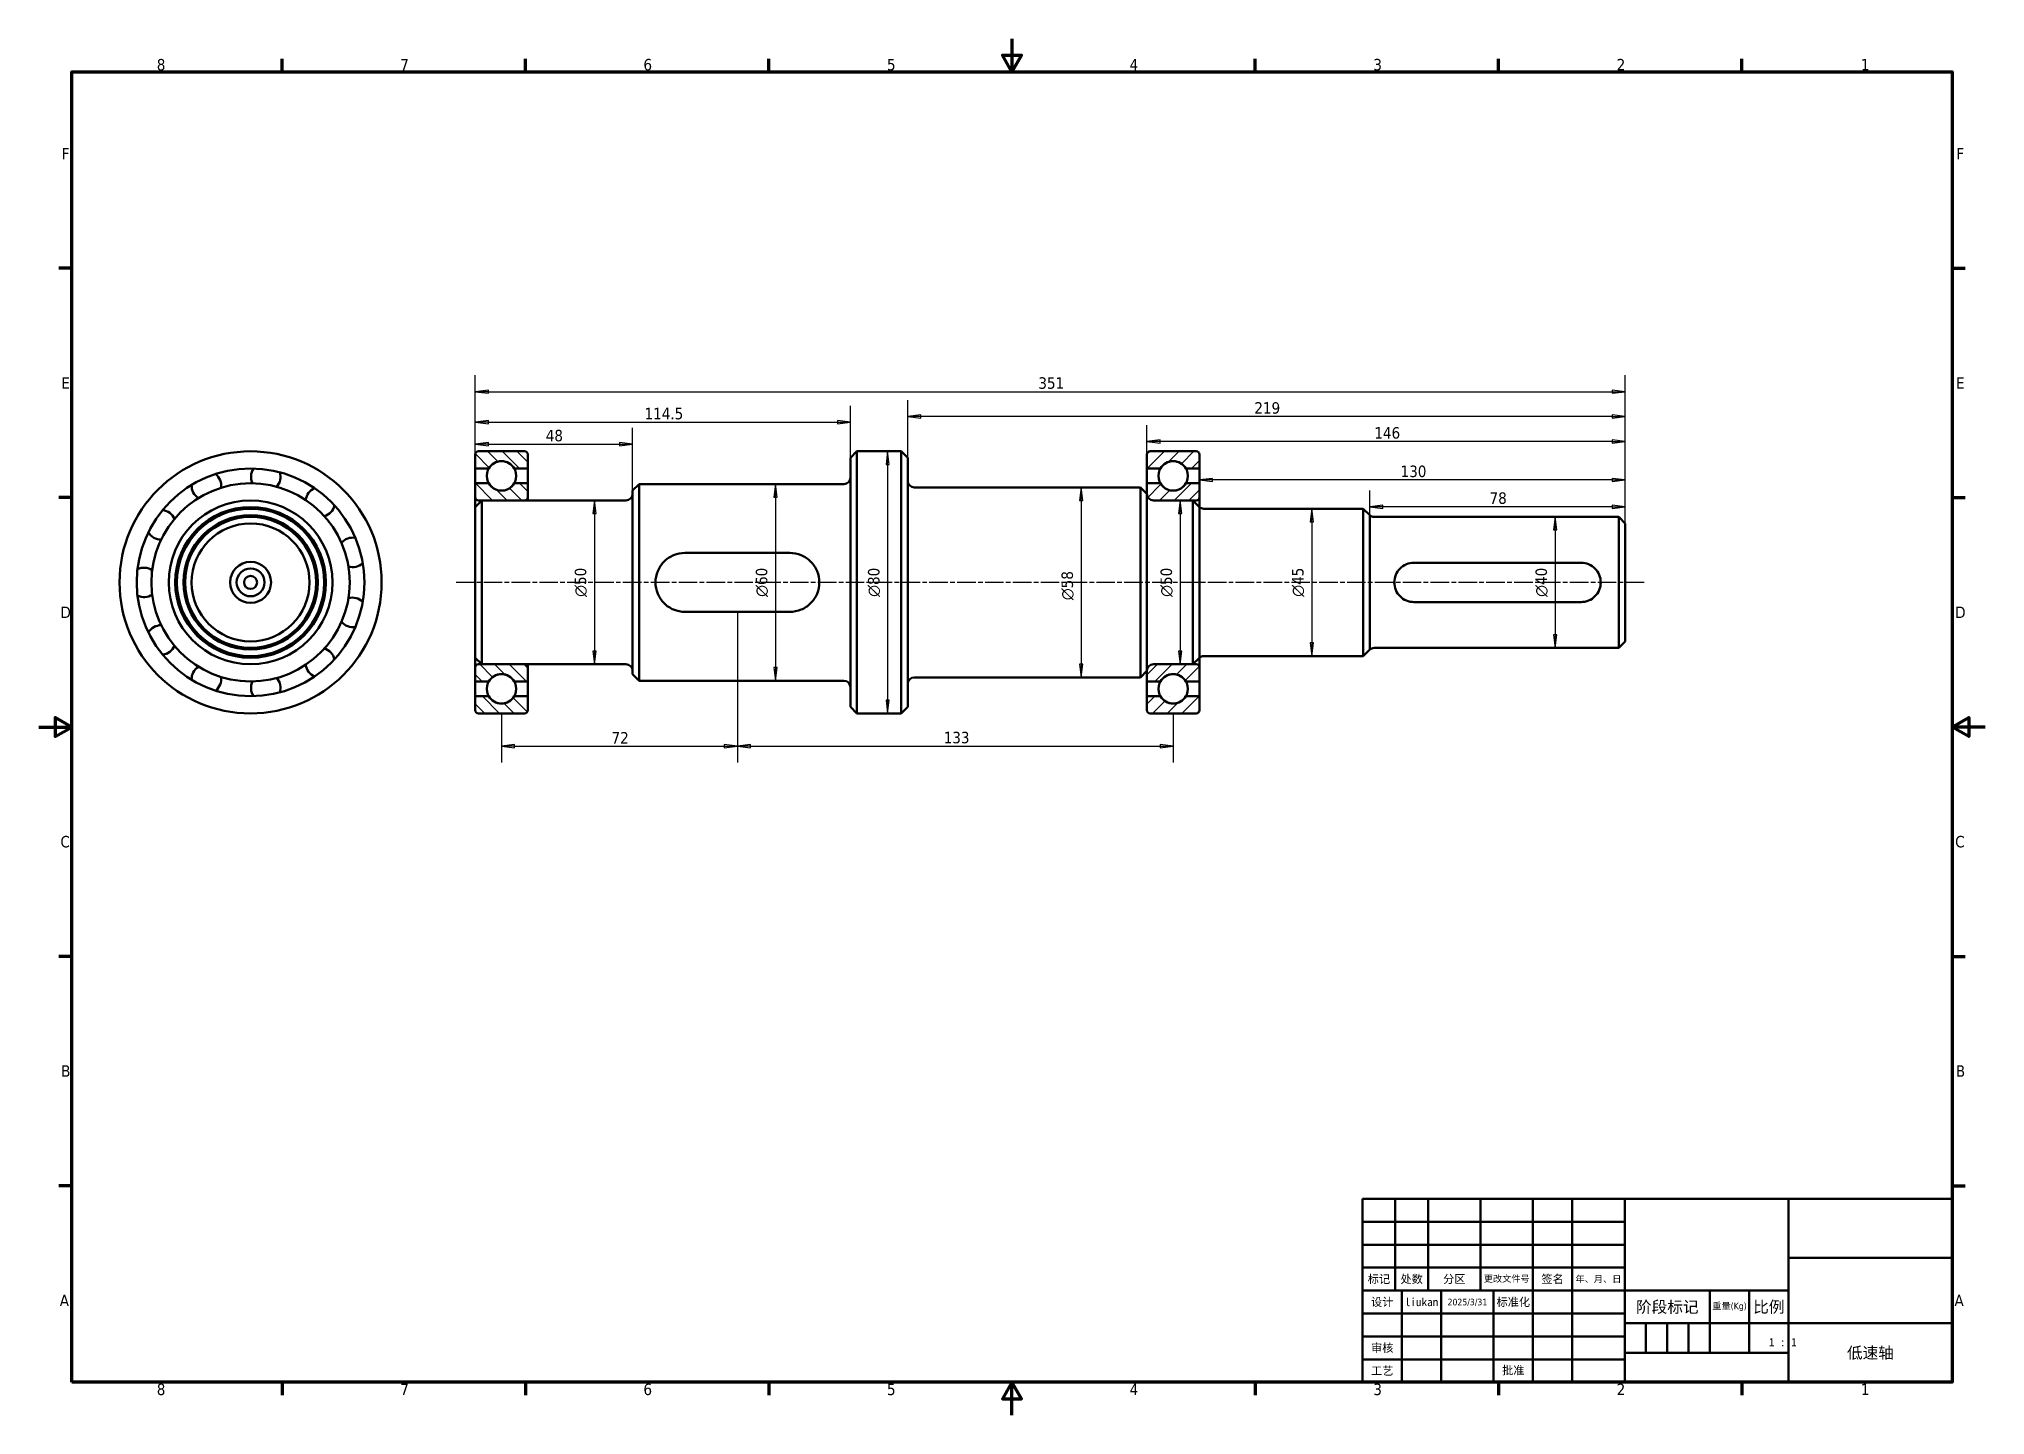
# Model space of a CAD drawing. Header units: millimetres. Extents: x 0 to 594, y 0 to 420.
import ezdxf
from ezdxf.enums import TextEntityAlignment as Align

# ---------------------------------------------------------------- set-up
doc = ezdxf.new("R2018")
doc.units = ezdxf.units.MM
doc.linetypes.add('CHAIN', pattern=[0.3543, 0.2362, -0.0295, 0.0591, -0.0295])
for name, color, linetype, lineweight in [('中心线 (ISO)', 7, 'Continuous', 25), ('剖面线 (ISO)', 7, 'Continuous', 18), ('可见 (ISO)', 7, 'Continuous', 50), ('图框 (ISO)', 7, 'Continuous', 70), ('尺寸 (ISO)', 7, 'Continuous', 25), ('标题 (ISO)', 7, 'Continuous', 50)]:
    doc.layers.add(name, color=color, linetype=linetype, lineweight=lineweight)
doc.styles.add('文本样式36', font='tahoma.ttf')
doc.styles.add('文本样式38', font='tahoma.ttf')
doc.styles.add('文本样式46', font='tahoma.ttf')
doc.styles.add('文本样式53', font='SimSun.ttf')
doc.styles.add('文本样式54', font='SimSun.ttf')
doc.styles.add('注释文本 (ISO)', font='tahoma.ttf')
doc.dimstyles.new('默认 (GB)', dxfattribs={"dimtxt": 3.5, "dimasz": 4, "dimexe": 5, "dimexo": 0, "dimgap": 0.75, "dimtad": 1, "dimrnd": 1e-08, "dimdsep": 46, "dimtxsty": '注释文本 (ISO)', "dimblk": 'Filled-1', "dimcen": 0.09, "dimdle": 10, "dimclrd": 256, "dimclre": 256, "dimclrt": 256, "dimaunit": 1, "dimadec": 3, "dimazin": 2, "dimtfac": 1, "dimtmove": 0, "dimatfit": 3, "dimldrblk": 'Filled-1', "dimfxl": 1, "dimtolj": 1, "dimtzin": 0, "dimlwd": -1, "dimlwe": -1, "dimarcsym": 0})
pattern_1 = [(135, (0, 0), (-2.245064, -2.245064), [])]
pattern_2 = [(45, (0, 0), (-2.245064, 2.245064), [])]

# ---------------------------------------------------------------- blocks, each defined once
blk = doc.blocks.new('图框 默认图框')
at = {"layer": '图框 (ISO)'}
for p, q in [((74.25, 410), (74.25, 413.9)), ((148.5, 410), (148.5, 413.9)), ((222.75, 410), (222.75, 413.9)), ((371.25, 410), (371.25, 413.9)), ((445.5, 410), (445.5, 413.9)), ((519.75, 410), (519.75, 413.9)), ((10, 350), (6.1, 350)), ((584, 350), (587.9, 350)), ((10, 280), (6.1, 280)), ((584, 280), (587.9, 280)), ((10, 140), (6.1, 140)), ((584, 140), (587.9, 140)), ((10, 70), (6.1, 70)), ((584, 70), (587.9, 70)), ((74.25, 10), (74.25, 6.1)), ((148.5, 10), (148.5, 6.1)), ((222.75, 10), (222.75, 6.1)), ((371.25, 10), (371.25, 6.1)), ((445.5, 10), (445.5, 6.1)), ((519.75, 10), (519.75, 6.1))]:
    blk.add_line(p, q, dxfattribs=at)
at = {"layer": '图框 (ISO)', "flags": 128}
for points in [[(297, 420), (297, 410), (294.11, 415), (299.89, 415), (297, 410)], [(10, 10), (10, 410), (584, 410), (584, 10), (10, 10)], [(0, 210), (10, 210), (5, 212.89), (5, 207.11), (10, 210)], [(594, 210), (584, 210), (589, 212.89), (589, 207.11), (584, 210)], [(297, 0), (297, 10), (294.11, 5), (299.89, 5), (297, 10)]]:
    blk.add_lwpolyline(points, dxfattribs=at)
at = {"layer": '图框 (ISO)', "char_height": 3.5, "attachment_point": 7, "style": '注释文本 (ISO)'}
for s, insert in [('8', (35.98, 410.32)), ('7', (110.29, 410.4)), ('6', (184.51, 410.33)), ('5', (258.85, 410.33)), ('4', (332.9, 410.4)), ('3', (407.29, 410.33)), ('2', (481.56, 410.4)), ('1', (556.09, 410.4)), ('F', (6.94, 383.25)), ('F', (585.24, 383.25)), ('E', (6.85, 313.25)), ('E', (585.15, 313.25)), ('D', (6.57, 243.25)), ('D', (584.87, 243.25)), ('C', (6.56, 173.19)), ('C', (584.86, 173.19)), ('B', (6.78, 103.25)), ('B', (585.08, 103.25)), ('A', (6.36, 33.25)), ('A', (584.66, 33.25)), ('8', (35.98, 6.02)), ('7', (110.29, 6.1)), ('6', (184.51, 6.03)), ('5', (258.85, 6.03)), ('4', (332.9, 6.1)), ('3', (407.29, 6.03)), ('2', (481.56, 6.1)), ('1', (556.09, 6.1))]:
    blk.add_mtext(s, dxfattribs=dict(at, insert=insert))
blk = doc.blocks.new('标题栏 GB1')
at = {"layer": '标题 (ISO)'}
for p, q in [((198.81, 93.23), (378.81, 93.23)), ((198.81, 37.23), (198.81, 93.23)), ((208.81, 65.23), (208.81, 93.23)), ((218.81, 65.23), (218.81, 93.23)), ((234.81, 65.23), (234.81, 93.23)), ((250.81, 65.23), (250.81, 93.23)), ((262.81, 65.23), (262.81, 93.23)), ((278.81, 93.23), (278.81, 37.23)), ((328.81, 93.23), (328.81, 37.23)), ((378.81, 93.23), (378.81, 37.23)), ((198.81, 86.23), (278.81, 86.23)), ((198.81, 79.23), (278.81, 79.23)), ((198.81, 72.23), (278.81, 72.23)), ((328.81, 75.23), (378.81, 75.23)), ((198.81, 65.23), (278.81, 65.23)), ((210.81, 37.23), (210.81, 65.23)), ((222.81, 37.23), (222.81, 65.23)), ((238.81, 37.23), (238.81, 65.23)), ((250.81, 37.23), (250.81, 65.23)), ((262.81, 37.23), (262.81, 65.23)), ((278.81, 65.23), (328.81, 65.23)), ((304.81, 65.23), (304.81, 46.23)), ((316.81, 65.23), (316.81, 46.23)), ((198.81, 58.23), (278.81, 58.23)), ((328.81, 55.23), (278.81, 55.23)), ((285.31, 55.23), (285.31, 46.23)), ((291.81, 55.23), (291.81, 46.23)), ((298.31, 55.23), (298.31, 46.23)), ((328.81, 55.23), (378.81, 55.23)), ((198.81, 51.23), (278.81, 51.23)), ((198.81, 44.23), (278.81, 44.23)), ((278.81, 46.23), (328.81, 46.23)), ((378.81, 37.23), (198.81, 37.23))]:
    blk.add_line(p, q, dxfattribs=at)
for s, height, style, p in [('标记', 2.5, '文本样式54', (203.81, 68.73)), ('处数', 2.5, '文本样式54', (213.81, 68.73)), ('分区', 2.5, '文本样式54', (226.81, 68.73)), ('签名', 2.5, '文本样式54', (256.81, 68.72)), ('年、月、日', 2, '文本样式53', (270.81, 68.73)), ('设计', 2.5, '文本样式54', (204.81, 61.73)), ('标准化', 2.5, '文本样式46', (244.81, 61.72)), ('阶段标记', 3.5, '注释文本 (ISO)', (291.81, 60.23)), ('比例', 3.5, '注释文本 (ISO)', (322.81, 60.23)), ('审核', 2.5, '文本样式46', (204.81, 47.73)), ('工艺', 2.5, '文本样式46', (204.81, 40.73))]:
    blk.add_text(s, height=height, dxfattribs=dict(at, style=style)).set_placement(p, align=Align.MIDDLE_CENTER)
at = {"layer": '标题 (ISO)', "attachment_point": 5, "style": '注释文本 (ISO)'}
for s, insert, char_height in [('\\fSimSun|b0|i0;{\\H2.0000;更改文件号}', (242.81, 68.73), 2), ('\\fTahoma|b0|i0;{\\H2.0000;重量(Kg)}', (310.81, 60.23), 2), ('\\fTahoma|b0|i0;{\\H2.5000;批准}', (244.81, 40.73), 2.5)]:
    blk.add_mtext(s, dxfattribs=dict(at, insert=insert, char_height=char_height))
at = {"layer": '标题 (ISO)'}
for tag, height, style, p in [('单位', 3.5, '注释文本 (ISO)', (353.81, 84.23)), ('名称', 3.5, '注释文本 (ISO)', (353.81, 65.23)), ('作者', 2.5, '文本样式54', (216.81, 61.73)), ('创建日期', 2, '文本样式38', (230.81, 61.73)), ('检测人', 2, '文本样式38', (216.81, 47.73)), ('检测日期', 2, '文本样式38', (230.81, 47.73)), ('零件代号', 3.5, '注释文本 (ISO)', (353.81, 46.23)), ('工程核准人', 2.5, '文本样式46', (256.81, 40.73)), ('工程批准日期', 1.5, '文本样式36', (270.81, 40.73))]:
    blk.add_attdef(tag, text='', height=height, dxfattribs=dict(at, style=style)).set_placement(p, align=Align.MIDDLE_CENTER)
at = {"layer": '标题 (ISO)', "lineweight": 30, "flags": 104}
blk.add_attdef('初始视图比例', text='', height=1, dxfattribs=at).set_placement((322.81, 50.73), align=Align.MIDDLE_CENTER)
blk = doc.blocks.new('Filled-1')
at = {"color": 0}
for p, q in [((0, 0), (-1, 0.125)), ((-1, 0.125), (-1, -0.125)), ((-1, 0), (0, 0)), ((-1, -0.125), (0, 0))]:
    blk.add_line(p, q, dxfattribs=at)
at = {"color": 0, "flags": 128}
blk.add_lwpolyline([(-1, -0.125), (0, 0), (-1, 0.125), (-1, -0.125)], dxfattribs=at)
at = {"color": 0}
blk.add_solid([(-1, -0.125), (0, 0), (-1, 0.125), (-1, -0.125)], dxfattribs=at)
blk = doc.blocks.new('*D7')
at = {"layer": 'Defpoints', "color": 0, "transparency": 16777216}
for p in [(169.55, 279.14), (169.55, 229.14), (169.55, 229.14)]:
    blk.add_point(p, dxfattribs=at)
at = {"layer": '尺寸 (ISO)', "transparency": 16777216}
blk.add_line((169.55, 275.14), (169.55, 233.14), dxfattribs=at)
at = {"layer": '尺寸 (ISO)', "transparency": 16777216, "xscale": 4, "yscale": 4, "zscale": 4}
for p, rotation in [((169.55, 279.14), 90), ((169.55, 229.14), 270)]:
    blk.add_blockref('Filled-1', p, dxfattribs=dict(at, rotation=rotation))
at = {"layer": '尺寸 (ISO)', "transparency": 16777216, "insert": (163.53, 249.71), "char_height": 3.5, "attachment_point": 1, "rotation": 90, "style": '注释文本 (ISO)'}
blk.add_mtext('\\A1;{\\fAIGDT|b0|i0;\\ln}\\fTahoma|b0|i0;50', dxfattribs=at)
blk = doc.blocks.new('*D8')
at = {"layer": 'Defpoints', "color": 0, "transparency": 16777216}
for p in [(224.82, 284.14), (224.82, 224.14), (224.82, 224.14)]:
    blk.add_point(p, dxfattribs=at)
at = {"layer": '尺寸 (ISO)', "transparency": 16777216}
blk.add_line((224.82, 280.14), (224.82, 228.14), dxfattribs=at)
at = {"layer": '尺寸 (ISO)', "transparency": 16777216, "xscale": 4, "yscale": 4, "zscale": 4}
for p, rotation in [((224.82, 284.14), 90), ((224.82, 224.14), 270)]:
    blk.add_blockref('Filled-1', p, dxfattribs=dict(at, rotation=rotation))
at = {"layer": '尺寸 (ISO)', "transparency": 16777216, "insert": (218.8, 249.71), "char_height": 3.5, "attachment_point": 1, "rotation": 90, "style": '注释文本 (ISO)'}
blk.add_mtext('\\A1;{\\fAIGDT|b0|i0;\\ln}\\fTahoma|b0|i0;60', dxfattribs=at)
blk = doc.blocks.new('*D9')
at = {"layer": 'Defpoints', "color": 0, "transparency": 16777216}
for p in [(259.05, 294.14), (259.05, 214.14), (259.05, 214.14)]:
    blk.add_point(p, dxfattribs=at)
at = {"layer": '尺寸 (ISO)', "transparency": 16777216}
blk.add_line((259.05, 290.14), (259.05, 218.14), dxfattribs=at)
at = {"layer": '尺寸 (ISO)', "transparency": 16777216, "xscale": 4, "yscale": 4, "zscale": 4}
for p, rotation in [((259.05, 294.14), 90), ((259.05, 214.14), 270)]:
    blk.add_blockref('Filled-1', p, dxfattribs=dict(at, rotation=rotation))
at = {"layer": '尺寸 (ISO)', "transparency": 16777216, "insert": (253.04, 249.71), "char_height": 3.5, "attachment_point": 1, "rotation": 90, "style": '注释文本 (ISO)'}
blk.add_mtext('\\A1;{\\fAIGDT|b0|i0;\\ln}\\fTahoma|b0|i0;80', dxfattribs=at)
blk = doc.blocks.new('*D10')
at = {"layer": 'Defpoints', "color": 0, "transparency": 16777216}
for p in [(318.13, 283.14), (318.13, 225.14), (318.13, 225.14)]:
    blk.add_point(p, dxfattribs=at)
at = {"layer": '尺寸 (ISO)', "transparency": 16777216}
blk.add_line((318.13, 279.14), (318.13, 229.14), dxfattribs=at)
at = {"layer": '尺寸 (ISO)', "transparency": 16777216, "xscale": 4, "yscale": 4, "zscale": 4}
for p, rotation in [((318.13, 283.14), 90), ((318.13, 225.14), 270)]:
    blk.add_blockref('Filled-1', p, dxfattribs=dict(at, rotation=rotation))
at = {"layer": '尺寸 (ISO)', "transparency": 16777216, "insert": (312.11, 248.7), "char_height": 3.5, "attachment_point": 1, "rotation": 90, "style": '注释文本 (ISO)'}
blk.add_mtext('\\A1;{\\fAIGDT|b0|i0;\\ln}\\fTahoma|b0|i0;58', dxfattribs=at)
blk = doc.blocks.new('*D11')
at = {"layer": 'Defpoints', "color": 0, "transparency": 16777216}
for p in [(346.61, 279.14), (346.61, 229.14), (348.34, 229.14)]:
    blk.add_point(p, dxfattribs=at)
at = {"layer": '尺寸 (ISO)', "transparency": 16777216}
blk.add_line((348.34, 275.14), (348.34, 233.14), dxfattribs=at)
at = {"layer": '尺寸 (ISO)', "transparency": 16777216, "xscale": 4, "yscale": 4, "zscale": 4}
for p, rotation in [((348.34, 279.14), 90), ((348.34, 229.14), 270)]:
    blk.add_blockref('Filled-1', p, dxfattribs=dict(at, rotation=rotation))
at = {"layer": '尺寸 (ISO)', "transparency": 16777216, "insert": (342.33, 249.71), "char_height": 3.5, "attachment_point": 1, "rotation": 90, "style": '注释文本 (ISO)'}
blk.add_mtext('\\A1;{\\fAIGDT|b0|i0;\\ln}\\fTahoma|b0|i0;50', dxfattribs=at)
blk = doc.blocks.new('*D12')
at = {"layer": 'Defpoints', "color": 0, "transparency": 16777216}
for p in [(388.5, 276.64), (388.5, 231.64), (388.5, 231.64)]:
    blk.add_point(p, dxfattribs=at)
at = {"layer": '尺寸 (ISO)', "transparency": 16777216}
blk.add_line((388.5, 272.64), (388.5, 235.64), dxfattribs=at)
at = {"layer": '尺寸 (ISO)', "transparency": 16777216, "xscale": 4, "yscale": 4, "zscale": 4}
for p, rotation in [((388.5, 276.64), 90), ((388.5, 231.64), 270)]:
    blk.add_blockref('Filled-1', p, dxfattribs=dict(at, rotation=rotation))
at = {"layer": '尺寸 (ISO)', "transparency": 16777216, "insert": (382.48, 249.74), "char_height": 3.5, "attachment_point": 1, "rotation": 90, "style": '注释文本 (ISO)'}
blk.add_mtext('\\A1;{\\fAIGDT|b0|i0;\\ln}\\fTahoma|b0|i0;45', dxfattribs=at)
blk = doc.blocks.new('*D13')
at = {"layer": 'Defpoints', "color": 0, "transparency": 16777216}
for p in [(462.8, 274.14), (462.8, 234.14), (462.8, 234.14)]:
    blk.add_point(p, dxfattribs=at)
at = {"layer": '尺寸 (ISO)', "transparency": 16777216}
blk.add_line((462.8, 270.14), (462.8, 238.14), dxfattribs=at)
at = {"layer": '尺寸 (ISO)', "transparency": 16777216, "xscale": 4, "yscale": 4, "zscale": 4}
for p, rotation in [((462.8, 274.14), 90), ((462.8, 234.14), 270)]:
    blk.add_blockref('Filled-1', p, dxfattribs=dict(at, rotation=rotation))
at = {"layer": '尺寸 (ISO)', "transparency": 16777216, "insert": (456.78, 249.71), "char_height": 3.5, "attachment_point": 1, "rotation": 90, "style": '注释文本 (ISO)'}
blk.add_mtext('\\A1;{\\fAIGDT|b0|i0;\\ln}\\fTahoma|b0|i0;40', dxfattribs=at)
blk = doc.blocks.new('*D14')
at = {"layer": 'Defpoints', "color": 0, "transparency": 16777216}
for p in [(213.19, 245.14), (141.19, 214.14), (213.19, 204.14)]:
    blk.add_point(p, dxfattribs=at)
at = {"layer": '尺寸 (ISO)', "transparency": 16777216}
for p, q in [((213.19, 245.14), (213.19, 199.14)), ((141.19, 214.14), (141.19, 199.14)), ((145.19, 204.14), (209.19, 204.14))]:
    blk.add_line(p, q, dxfattribs=at)
at = {"layer": '尺寸 (ISO)', "transparency": 16777216, "xscale": 4, "yscale": 4, "zscale": 4, "rotation": 180}
blk.add_blockref('Filled-1', (141.19, 204.14), dxfattribs=at)
at = {"layer": '尺寸 (ISO)', "transparency": 16777216, "xscale": 4, "yscale": 4, "zscale": 4}
blk.add_blockref('Filled-1', (213.19, 204.14), dxfattribs=at)
at = {"layer": '尺寸 (ISO)', "transparency": 16777216, "insert": (174.78, 208.46), "char_height": 3.5, "attachment_point": 1, "style": '注释文本 (ISO)'}
blk.add_mtext('\\A1;72', dxfattribs=at)
blk = doc.blocks.new('*D15')
at = {"layer": 'Defpoints', "color": 0, "transparency": 16777216}
for p in [(213.19, 245.14), (346.19, 214.14), (346.19, 204.14)]:
    blk.add_point(p, dxfattribs=at)
at = {"layer": '尺寸 (ISO)', "transparency": 16777216}
for p, q in [((213.19, 245.14), (213.19, 199.14)), ((346.19, 214.14), (346.19, 199.14)), ((217.19, 204.14), (342.19, 204.14))]:
    blk.add_line(p, q, dxfattribs=at)
at = {"layer": '尺寸 (ISO)', "transparency": 16777216, "xscale": 4, "yscale": 4, "zscale": 4, "rotation": 180}
blk.add_blockref('Filled-1', (213.19, 204.14), dxfattribs=at)
at = {"layer": '尺寸 (ISO)', "transparency": 16777216, "xscale": 4, "yscale": 4, "zscale": 4}
blk.add_blockref('Filled-1', (346.19, 204.14), dxfattribs=at)
at = {"layer": '尺寸 (ISO)', "transparency": 16777216, "insert": (276.15, 208.53), "char_height": 3.5, "attachment_point": 1, "style": '注释文本 (ISO)'}
blk.add_mtext('\\A1;133', dxfattribs=at)
blk = doc.blocks.new('*D16')
at = {"layer": 'Defpoints', "color": 0, "transparency": 16777216}
for p in [(181.19, 296.28), (181.19, 282.14), (133.19, 277.14)]:
    blk.add_point(p, dxfattribs=at)
at = {"layer": '尺寸 (ISO)', "transparency": 16777216}
for p, q in [((133.19, 277.14), (133.19, 301.28)), ((181.19, 282.14), (181.19, 301.28)), ((137.19, 296.28), (177.19, 296.28))]:
    blk.add_line(p, q, dxfattribs=at)
at = {"layer": '尺寸 (ISO)', "transparency": 16777216, "xscale": 4, "yscale": 4, "zscale": 4, "rotation": 180}
blk.add_blockref('Filled-1', (133.19, 296.28), dxfattribs=at)
at = {"layer": '尺寸 (ISO)', "transparency": 16777216, "xscale": 4, "yscale": 4, "zscale": 4}
blk.add_blockref('Filled-1', (181.19, 296.28), dxfattribs=at)
at = {"layer": '尺寸 (ISO)', "transparency": 16777216, "insert": (154.69, 300.69), "char_height": 3.5, "attachment_point": 1, "style": '注释文本 (ISO)'}
blk.add_mtext('\\A1;48', dxfattribs=at)
blk = doc.blocks.new('*D17')
at = {"layer": 'Defpoints', "color": 0, "transparency": 16777216}
for p in [(247.69, 303.07), (247.69, 292.14), (133.19, 277.14)]:
    blk.add_point(p, dxfattribs=at)
at = {"layer": '尺寸 (ISO)', "transparency": 16777216}
for p, q in [((133.19, 277.14), (133.19, 308.07)), ((137.19, 303.07), (243.69, 303.07)), ((247.69, 292.14), (247.69, 308.07))]:
    blk.add_line(p, q, dxfattribs=at)
at = {"layer": '尺寸 (ISO)', "transparency": 16777216, "xscale": 4, "yscale": 4, "zscale": 4, "rotation": 180}
blk.add_blockref('Filled-1', (133.19, 303.07), dxfattribs=at)
at = {"layer": '尺寸 (ISO)', "transparency": 16777216, "xscale": 4, "yscale": 4, "zscale": 4}
blk.add_blockref('Filled-1', (247.69, 303.07), dxfattribs=at)
at = {"layer": '尺寸 (ISO)', "transparency": 16777216, "insert": (184.84, 307.41), "char_height": 3.5, "attachment_point": 1, "style": '注释文本 (ISO)'}
blk.add_mtext('\\A1;114.5', dxfattribs=at)
blk = doc.blocks.new('*D18')
at = {"layer": 'Defpoints', "color": 0, "transparency": 16777216}
for p in [(406.19, 277.2), (406.19, 274.64), (484.19, 272.14)]:
    blk.add_point(p, dxfattribs=at)
at = {"layer": '尺寸 (ISO)', "transparency": 16777216}
for p, q in [((406.19, 274.64), (406.19, 282.2)), ((484.19, 272.14), (484.19, 282.2)), ((480.19, 277.2), (410.19, 277.2))]:
    blk.add_line(p, q, dxfattribs=at)
at = {"layer": '尺寸 (ISO)', "transparency": 16777216, "xscale": 4, "yscale": 4, "zscale": 4, "rotation": 180}
blk.add_blockref('Filled-1', (406.19, 277.2), dxfattribs=at)
at = {"layer": '尺寸 (ISO)', "transparency": 16777216, "xscale": 4, "yscale": 4, "zscale": 4}
blk.add_blockref('Filled-1', (484.19, 277.2), dxfattribs=at)
at = {"layer": '尺寸 (ISO)', "transparency": 16777216, "insert": (442.76, 281.61), "char_height": 3.5, "attachment_point": 1, "style": '注释文本 (ISO)'}
blk.add_mtext('\\A1;78', dxfattribs=at)
blk = doc.blocks.new('*D19')
at = {"layer": 'Defpoints', "color": 0, "transparency": 16777216}
for p in [(354.19, 285.39), (354.19, 277.14), (484.19, 272.14)]:
    blk.add_point(p, dxfattribs=at)
at = {"layer": '尺寸 (ISO)', "transparency": 16777216}
for p, q in [((354.19, 277.14), (354.19, 290.39)), ((480.19, 285.39), (358.19, 285.39)), ((484.19, 272.14), (484.19, 290.39))]:
    blk.add_line(p, q, dxfattribs=at)
at = {"layer": '尺寸 (ISO)', "transparency": 16777216, "xscale": 4, "yscale": 4, "zscale": 4, "rotation": 180}
blk.add_blockref('Filled-1', (354.19, 285.39), dxfattribs=at)
at = {"layer": '尺寸 (ISO)', "transparency": 16777216, "xscale": 4, "yscale": 4, "zscale": 4}
blk.add_blockref('Filled-1', (484.19, 285.39), dxfattribs=at)
at = {"layer": '尺寸 (ISO)', "transparency": 16777216, "insert": (415.61, 289.78), "char_height": 3.5, "attachment_point": 1, "style": '注释文本 (ISO)'}
blk.add_mtext('\\A1;130', dxfattribs=at)
blk = doc.blocks.new('*D20')
at = {"layer": 'Defpoints', "color": 0, "transparency": 16777216}
for p in [(338.19, 297.14), (338.19, 281.14), (484.19, 272.14)]:
    blk.add_point(p, dxfattribs=at)
at = {"layer": '尺寸 (ISO)', "transparency": 16777216}
for p, q in [((338.19, 281.14), (338.19, 302.14)), ((480.19, 297.14), (342.19, 297.14)), ((484.19, 272.14), (484.19, 302.14))]:
    blk.add_line(p, q, dxfattribs=at)
at = {"layer": '尺寸 (ISO)', "transparency": 16777216, "xscale": 4, "yscale": 4, "zscale": 4, "rotation": 180}
blk.add_blockref('Filled-1', (338.19, 297.14), dxfattribs=at)
at = {"layer": '尺寸 (ISO)', "transparency": 16777216, "xscale": 4, "yscale": 4, "zscale": 4}
blk.add_blockref('Filled-1', (484.19, 297.14), dxfattribs=at)
at = {"layer": '尺寸 (ISO)', "transparency": 16777216, "insert": (407.59, 301.52), "char_height": 3.5, "attachment_point": 1, "style": '注释文本 (ISO)'}
blk.add_mtext('\\A1;146', dxfattribs=at)
blk = doc.blocks.new('*D21')
at = {"layer": 'Defpoints', "color": 0, "transparency": 16777216}
for p in [(265.19, 304.75), (265.19, 292.14), (484.19, 272.14)]:
    blk.add_point(p, dxfattribs=at)
at = {"layer": '尺寸 (ISO)', "transparency": 16777216}
for p, q in [((265.19, 292.14), (265.19, 309.75)), ((484.19, 272.14), (484.19, 309.75)), ((480.19, 304.75), (269.19, 304.75))]:
    blk.add_line(p, q, dxfattribs=at)
at = {"layer": '尺寸 (ISO)', "transparency": 16777216, "xscale": 4, "yscale": 4, "zscale": 4, "rotation": 180}
blk.add_blockref('Filled-1', (265.19, 304.75), dxfattribs=at)
at = {"layer": '尺寸 (ISO)', "transparency": 16777216, "xscale": 4, "yscale": 4, "zscale": 4}
blk.add_blockref('Filled-1', (484.19, 304.75), dxfattribs=at)
at = {"layer": '尺寸 (ISO)', "transparency": 16777216, "insert": (370.97, 309.14), "char_height": 3.5, "attachment_point": 1, "style": '注释文本 (ISO)'}
blk.add_mtext('\\A1;219', dxfattribs=at)
blk = doc.blocks.new('*D22')
at = {"layer": 'Defpoints', "color": 0, "transparency": 16777216}
for p in [(484.19, 312.34), (133.19, 277.14), (484.19, 272.14)]:
    blk.add_point(p, dxfattribs=at)
at = {"layer": '尺寸 (ISO)', "transparency": 16777216}
for p, q in [((133.19, 277.14), (133.19, 317.34)), ((484.19, 272.14), (484.19, 317.34)), ((137.19, 312.34), (480.19, 312.34))]:
    blk.add_line(p, q, dxfattribs=at)
at = {"layer": '尺寸 (ISO)', "transparency": 16777216, "xscale": 4, "yscale": 4, "zscale": 4, "rotation": 180}
blk.add_blockref('Filled-1', (133.19, 312.34), dxfattribs=at)
at = {"layer": '尺寸 (ISO)', "transparency": 16777216, "xscale": 4, "yscale": 4, "zscale": 4}
blk.add_blockref('Filled-1', (484.19, 312.34), dxfattribs=at)
at = {"layer": '尺寸 (ISO)', "transparency": 16777216, "insert": (305.05, 316.73), "char_height": 3.5, "attachment_point": 1, "style": '注释文本 (ISO)'}
blk.add_mtext('\\A1;351', dxfattribs=at)

msp = doc.modelspace()

# ---------------------------------------------------------------- hatches: boundary and pattern name
at = {"layer": '剖面线 (ISO)'}
h = msp.add_hatch(dxfattribs=at)
h.set_pattern_fill('ANSI31', color=256, scale=25.4, angle=90, style=0)
h.set_pattern_definition(pattern_1)
edge = h.paths.add_edge_path()
edge.add_ellipse((134.185, 293.135), major_axis=(0, 1), ratio=1, start_angle=0, end_angle=90)
edge.add_line((133.185, 293.135), (133.185, 288.885))
edge.add_line((133.185, 288.885), (137.288, 288.885))
edge.add_ellipse((141.185, 286.635), major_axis=(-2.25, 3.897), ratio=1, start_angle=270, end_angle=390, ccw=False)
edge.add_line((145.082, 288.885), (149.185, 288.885))
edge.add_line((149.185, 288.885), (149.185, 293.135))
edge.add_ellipse((148.185, 293.135), major_axis=(1, 0), ratio=1, start_angle=0, end_angle=90)
edge.add_line((148.185, 294.135), (134.185, 294.135))
h = msp.add_hatch(dxfattribs=at)
h.set_pattern_fill('ANSI31', color=256, scale=25.4, style=0)
h.set_pattern_definition(pattern_2)
edge = h.paths.add_edge_path()
edge.add_ellipse((339.185, 293.135), major_axis=(0, 1), ratio=1, start_angle=0, end_angle=90)
edge.add_line((338.185, 293.135), (338.185, 288.885))
edge.add_line((338.185, 288.885), (342.288, 288.885))
edge.add_ellipse((346.185, 286.635), major_axis=(-2.25, 3.897), ratio=1, start_angle=270, end_angle=390, ccw=False)
edge.add_line((350.082, 288.885), (354.185, 288.885))
edge.add_line((354.185, 288.885), (354.185, 293.135))
edge.add_ellipse((353.185, 293.135), major_axis=(1, 0), ratio=1, start_angle=0, end_angle=90)
edge.add_line((353.185, 294.135), (339.185, 294.135))
h = msp.add_hatch(dxfattribs=at)
h.set_pattern_fill('ANSI31', color=256, scale=25.4, angle=90, style=0)
h.set_pattern_definition(pattern_1)
edge = h.paths.add_edge_path()
edge.add_ellipse((148.185, 280.135), major_axis=(0, -1), ratio=1, start_angle=0, end_angle=90)
edge.add_line((149.185, 280.135), (149.185, 284.385))
edge.add_line((149.185, 284.385), (145.082, 284.385))
edge.add_ellipse((141.185, 286.635), major_axis=(2.25, -3.897), ratio=1, start_angle=270, end_angle=390, ccw=False)
edge.add_line((137.288, 284.385), (133.185, 284.385))
edge.add_line((133.185, 284.385), (133.185, 280.135))
edge.add_ellipse((134.185, 280.135), major_axis=(-1, 0), ratio=1, start_angle=0, end_angle=90)
edge.add_line((134.185, 279.135), (148.185, 279.135))
h = msp.add_hatch(dxfattribs=at)
h.set_pattern_fill('ANSI31', color=256, scale=25.4, style=0)
h.set_pattern_definition(pattern_2)
edge = h.paths.add_edge_path()
edge.add_ellipse((353.185, 280.135), major_axis=(1, 0), ratio=1, start_angle=270, end_angle=360)
edge.add_line((354.185, 280.135), (354.185, 284.385))
edge.add_line((354.185, 284.385), (350.082, 284.385))
edge.add_ellipse((346.185, 286.635), major_axis=(-4.5, 0), ratio=1, start_angle=30, end_angle=150, ccw=False)
edge.add_line((342.288, 284.385), (338.185, 284.385))
edge.add_line((338.185, 284.385), (338.185, 280.135))
edge.add_ellipse((339.185, 280.135), major_axis=(1, 0), ratio=1, start_angle=180, end_angle=270)
edge.add_line((339.185, 279.135), (353.185, 279.135))
h = msp.add_hatch(dxfattribs=at)
h.set_pattern_fill('ANSI31', color=256, scale=25.4, angle=90, style=0)
h.set_pattern_definition(pattern_1)
edge = h.paths.add_edge_path()
edge.add_ellipse((148.185, 228.135), major_axis=(1, 0), ratio=1, start_angle=0, end_angle=90)
edge.add_line((148.185, 229.135), (134.185, 229.135))
edge.add_ellipse((134.185, 228.135), major_axis=(0, 1), ratio=1, start_angle=0, end_angle=90)
edge.add_line((133.185, 228.135), (133.185, 223.885))
edge.add_line((133.185, 223.885), (137.288, 223.885))
edge.add_ellipse((141.185, 221.635), major_axis=(-2.25, 3.897), ratio=1, start_angle=270, end_angle=390, ccw=False)
edge.add_line((145.082, 223.885), (149.185, 223.885))
edge.add_line((149.185, 223.885), (149.185, 228.135))
h = msp.add_hatch(dxfattribs=at)
h.set_pattern_fill('ANSI31', color=256, scale=25.4, style=0)
h.set_pattern_definition(pattern_2)
edge = h.paths.add_edge_path()
edge.add_ellipse((353.185, 228.135), major_axis=(-1, 0), ratio=1, start_angle=180, end_angle=270)
edge.add_line((353.185, 229.135), (339.185, 229.135))
edge.add_ellipse((339.185, 228.135), major_axis=(-1, 0), ratio=1, start_angle=270, end_angle=360)
edge.add_line((338.185, 228.135), (338.185, 223.885))
edge.add_line((338.185, 223.885), (342.288, 223.885))
edge.add_ellipse((346.185, 221.635), major_axis=(4.5, 0), ratio=1, start_angle=30, end_angle=150, ccw=False)
edge.add_line((350.082, 223.885), (354.185, 223.885))
edge.add_line((354.185, 223.885), (354.185, 228.135))
h = msp.add_hatch(dxfattribs=at)
h.set_pattern_fill('ANSI31', color=256, scale=25.4, angle=90, style=0)
h.set_pattern_definition(pattern_1)
edge = h.paths.add_edge_path()
edge.add_ellipse((134.185, 215.135), major_axis=(-1, 0), ratio=1, start_angle=0, end_angle=90)
edge.add_line((134.185, 214.135), (148.185, 214.135))
edge.add_ellipse((148.185, 215.135), major_axis=(0, -1), ratio=1, start_angle=0, end_angle=90)
edge.add_line((149.185, 215.135), (149.185, 219.385))
edge.add_line((149.185, 219.385), (145.082, 219.385))
edge.add_ellipse((141.185, 221.635), major_axis=(2.25, -3.897), ratio=1, start_angle=270, end_angle=390, ccw=False)
edge.add_line((137.288, 219.385), (133.185, 219.385))
edge.add_line((133.185, 219.385), (133.185, 215.135))
h = msp.add_hatch(dxfattribs=at)
h.set_pattern_fill('ANSI31', color=256, scale=25.4, style=0)
h.set_pattern_definition(pattern_2)
edge = h.paths.add_edge_path()
edge.add_ellipse((339.185, 215.135), major_axis=(-1, 0), ratio=1, start_angle=0, end_angle=90)
edge.add_line((339.185, 214.135), (353.185, 214.135))
edge.add_ellipse((353.185, 215.135), major_axis=(0, -1), ratio=1, start_angle=0, end_angle=90)
edge.add_line((354.185, 215.135), (354.185, 219.385))
edge.add_line((354.185, 219.385), (350.082, 219.385))
edge.add_ellipse((346.185, 221.635), major_axis=(2.25, -3.897), ratio=1, start_angle=270, end_angle=390, ccw=False)
edge.add_line((342.288, 219.385), (338.185, 219.385))
edge.add_line((338.185, 219.385), (338.185, 215.135))

# ---------------------------------------------------------------- linework, layer by layer
at = {"layer": '中心线 (ISO)', "linetype": 'CHAIN', "ltscale": 23.990969}
msp.add_line((489.928, 254.135), (127.335, 254.135), dxfattribs=at)
at = {"layer": '可见 (ISO)'}
for p, q in [((133.185, 288.885), (133.185, 293.135)), ((134.185, 294.135), (148.185, 294.135)), ((149.185, 293.135), (149.185, 288.885)), ((247.685, 292.135), (249.685, 294.135)), ((247.685, 216.135), (247.685, 292.135)), ((249.685, 294.135), (249.685, 214.135)), ((263.185, 294.135), (249.685, 294.135)), ((263.185, 214.135), (263.185, 294.135)), ((265.185, 292.135), (263.185, 294.135)), ((265.185, 292.135), (265.185, 216.135)), ((338.185, 288.885), (338.185, 293.135)), ((339.185, 294.135), (353.185, 294.135)), ((354.185, 293.135), (354.185, 288.885)), ((137.288, 288.885), (133.185, 288.885)), ((133.185, 288.885), (133.185, 284.385)), ((149.185, 288.885), (145.082, 288.885)), ((149.185, 288.885), (149.185, 284.385)), ((342.288, 288.885), (338.185, 288.885)), ((338.185, 288.885), (338.185, 284.385)), ((354.185, 288.885), (350.082, 288.885)), ((354.185, 288.885), (354.185, 284.385)), ((133.185, 284.385), (137.288, 284.385)), ((133.185, 280.135), (133.185, 284.385)), ((133.185, 280.135), (133.185, 277.135)), ((145.082, 284.385), (149.185, 284.385)), ((149.185, 284.385), (149.185, 280.135)), ((149.185, 279.135), (149.185, 280.135)), ((181.185, 282.135), (183.185, 284.135)), ((181.185, 226.135), (181.185, 282.135)), ((183.185, 284.135), (183.185, 224.135)), ((245.685, 284.135), (183.185, 284.135)), ((336.185, 283.135), (267.185, 283.135)), ((336.185, 225.135), (336.185, 283.135)), ((338.185, 281.135), (336.185, 283.135)), ((338.185, 284.385), (342.288, 284.385)), ((338.185, 281.135), (338.185, 284.385)), ((338.185, 281.135), (338.185, 227.135)), ((350.082, 284.385), (354.185, 284.385)), ((354.185, 284.385), (354.185, 280.135)), ((354.185, 277.135), (354.185, 280.135)), ((133.185, 277.135), (135.185, 279.135)), ((133.185, 231.135), (133.185, 277.135)), ((148.185, 279.135), (134.185, 279.135)), ((135.185, 279.135), (135.185, 229.135)), ((179.185, 279.135), (135.185, 279.135)), ((353.185, 279.135), (340.185, 279.135)), ((352.185, 279.135), (340.185, 279.135)), ((352.185, 229.135), (352.185, 279.135)), ((354.185, 277.135), (352.185, 279.135)), ((354.185, 277.135), (354.185, 231.135)), ((404.185, 276.635), (355.508, 276.635)), ((404.185, 231.635), (404.185, 276.635)), ((406.185, 274.635), (404.185, 276.635)), ((406.185, 274.635), (406.185, 233.635)), ((482.185, 274.135), (407.508, 274.135)), ((482.185, 234.135), (482.185, 274.135)), ((484.185, 272.135), (482.185, 274.135)), ((484.185, 272.135), (484.185, 236.135)), ((197.185, 263.135), (229.185, 263.135)), ((419.685, 260.135), (470.685, 260.135)), ((229.185, 245.135), (197.185, 245.135)), ((470.685, 248.135), (419.685, 248.135)), ((406.185, 233.635), (404.185, 231.635)), ((482.185, 234.135), (407.508, 234.135)), ((484.185, 236.135), (482.185, 234.135)), ((133.185, 231.135), (133.185, 228.135)), ((133.185, 231.135), (135.185, 229.135)), ((133.185, 223.885), (133.185, 228.135)), ((134.185, 229.135), (148.185, 229.135)), ((179.185, 229.135), (135.185, 229.135)), ((149.185, 228.135), (149.185, 229.135)), ((149.185, 228.135), (149.185, 223.885)), ((181.185, 226.135), (183.185, 224.135)), ((338.185, 227.135), (336.185, 225.135)), ((338.185, 223.885), (338.185, 227.135)), ((340.185, 229.135), (353.185, 229.135)), ((352.185, 229.135), (340.185, 229.135)), ((354.185, 231.135), (352.185, 229.135)), ((354.185, 228.135), (354.185, 231.135)), ((354.185, 228.135), (354.185, 223.885)), ((404.185, 231.635), (355.508, 231.635)), ((137.288, 223.885), (133.185, 223.885)), ((133.185, 223.885), (133.185, 219.385)), ((149.185, 223.885), (145.082, 223.885)), ((149.185, 223.885), (149.185, 219.385)), ((245.685, 224.135), (183.185, 224.135)), ((336.185, 225.135), (267.185, 225.135)), ((342.288, 223.885), (338.185, 223.885)), ((338.185, 223.885), (338.185, 219.385)), ((354.185, 223.885), (350.082, 223.885)), ((354.185, 223.885), (354.185, 219.385)), ((133.185, 219.385), (137.288, 219.385)), ((133.185, 215.135), (133.185, 219.385)), ((148.185, 214.135), (134.185, 214.135)), ((145.082, 219.385), (149.185, 219.385)), ((149.185, 219.385), (149.185, 215.135)), ((247.685, 216.135), (249.685, 214.135)), ((263.185, 214.135), (249.685, 214.135)), ((265.185, 216.135), (263.185, 214.135)), ((338.185, 219.385), (342.288, 219.385)), ((338.185, 215.135), (338.185, 219.385)), ((353.185, 214.135), (339.185, 214.135)), ((350.082, 219.385), (354.185, 219.385)), ((354.185, 219.385), (354.185, 215.135))]:
    msp.add_line(p, q, dxfattribs=at)
for centre, radius in [((64.601, 254.135), 40), ((141.185, 286.635), 4.5), ((346.185, 286.635), 4.5), ((64.601, 254.135), 34.75), ((64.601, 254.135), 30.25), ((64.601, 254.135), 25), ((64.601, 254.135), 23), ((64.601, 254.135), 22.5), ((64.601, 254.135), 20.5), ((64.601, 254.135), 20), ((64.601, 254.135), 18), ((64.601, 254.135), 6.25), ((64.601, 254.135), 4.25), ((64.601, 254.135), 2), ((141.185, 221.635), 4.5), ((346.185, 221.635), 4.5)]:
    msp.add_circle(centre, radius, dxfattribs=at)
for centre, radius, start, end in [((134.185, 293.135), 1, 90, 180), ((141.185, 286.635), 4.5, 30, 150), ((148.185, 293.135), 1, 0, 90), ((339.185, 293.135), 1, 90, 180), ((346.185, 286.635), 4.5, 30, 150), ((353.185, 293.135), 1, 0, 90), ((51.1, 283.698), 4.5, 351.04641, 51.165823), ((69.226, 286.304), 4.5, 145.197814, 205.317226), ((69.226, 286.304), 4.5, 318.319137, 18.43855), ((245.685, 286.135), 2, 270, 0), ((267.185, 285.135), 2, 180, 270), ((51.1, 283.698), 4.5, 177.925086, 238.044499), ((85.884, 278.697), 4.5, 112.470541, 172.589953), ((134.185, 280.135), 1, 180, 270), ((141.185, 286.635), 4.5, 210, 330), ((148.185, 280.135), 1, 270, 0), ((179.185, 281.135), 2, 270, 0), ((340.185, 281.135), 2, 180, 270), ((346.185, 286.635), 4.5, 210, 330), ((353.185, 280.135), 1, 270, 0), ((37.26, 271.706), 4.5, 23.773683, 83.893095), ((85.884, 278.697), 4.5, 285.591865, 345.711277), ((355.508, 278.635), 2, 228.590378, 270), ((407.508, 276.135), 2, 228.590378, 270), ((37.26, 271.706), 4.5, 210.652359, 270.771772), ((95.784, 263.291), 4.5, 79.743268, 139.862681), ((32.101, 254.135), 4.5, 56.500956, 116.620368), ((95.784, 263.291), 4.5, 252.864592, 312.984004), ((32.101, 254.135), 4.5, 243.379632, 303.499044), ((95.784, 244.979), 4.5, 47.015996, 107.135408), ((37.26, 236.564), 4.5, 89.228228, 149.347641), ((95.784, 244.979), 4.5, 220.137319, 280.256732), ((37.26, 236.564), 4.5, 276.106905, 336.226317), ((85.884, 229.573), 4.5, 14.288723, 74.408135), ((407.508, 232.135), 2, 90, 131.409622), ((51.1, 224.572), 4.5, 121.955501, 182.074914), ((85.884, 229.573), 4.5, 187.410047, 247.529459), ((134.185, 228.135), 1, 90, 180), ((141.185, 221.635), 4.5, 30, 150), ((148.185, 228.135), 1, 0, 90), ((179.185, 227.135), 2, 0, 90), ((340.185, 227.135), 2, 90, 180), ((346.185, 221.635), 4.5, 30, 150), ((353.185, 228.135), 1, 0, 90), ((355.508, 229.635), 2, 90, 131.409622), ((51.1, 224.572), 4.5, 308.834177, 8.95359), ((69.226, 221.966), 4.5, 154.682774, 214.802186), ((69.226, 221.966), 4.5, 341.56145, 41.680863), ((245.685, 222.135), 2, 0, 90), ((267.185, 223.135), 2, 90, 180), ((134.185, 215.135), 1, 180, 270), ((141.185, 221.635), 4.5, 210, 330), ((148.185, 215.135), 1, 270, 0), ((339.185, 215.135), 1, 180, 270), ((346.185, 221.635), 4.5, 210, 330), ((353.185, 215.135), 1, 270, 0)]:
    msp.add_arc(centre, radius, start, end, dxfattribs=at)
for points, knots in [([(188.185, 254.135), (188.185, 255.273), (188.414, 256.481), (189.335, 258.697), (190.026, 259.704), (191.617, 261.294), (192.624, 261.986), (194.839, 262.906), (196.047, 263.135), (197.185, 263.135)], [4.0955842, 4.0955842, 4.0955842, 4.0955842, 4.436832, 4.436832, 4.7780799, 4.7780799, 5.1194294, 5.1194294, 5.4607789, 5.4607789, 5.4607789, 5.4607789]), ([(229.185, 263.135), (230.323, 263.135), (231.532, 262.906), (233.747, 261.986), (234.754, 261.294), (236.344, 259.704), (237.036, 258.697), (237.957, 256.481), (238.185, 255.273), (238.185, 254.135)], [0, 0, 0, 0, 0.3413495, 0.3413495, 0.6826991, 0.6826991, 1.0239469, 1.0239469, 1.3651947, 1.3651947, 1.3651947, 1.3651947]), ([(413.685, 254.135), (413.685, 254.893), (413.838, 255.699), (414.452, 257.176), (414.913, 257.848), (415.973, 258.908), (416.644, 259.369), (418.121, 259.983), (418.927, 260.135), (419.685, 260.135)], [2.73038947, 2.73038947, 2.73038947, 2.73038947, 2.95788803, 2.95788803, 3.18538659, 3.18538659, 3.41295294, 3.41295294, 3.64051929, 3.64051929, 3.64051929, 3.64051929]), ([(470.685, 260.135), (471.444, 260.135), (472.249, 259.983), (473.726, 259.369), (474.398, 258.908), (475.458, 257.848), (475.919, 257.176), (476.533, 255.699), (476.685, 254.893), (476.685, 254.135)], [0, 0, 0, 0, 0.22756635, 0.22756635, 0.4551327, 0.4551327, 0.68263126, 0.68263126, 0.91012982, 0.91012982, 0.91012982, 0.91012982]), ([(197.185, 245.135), (196.047, 245.135), (194.839, 245.364), (192.624, 246.285), (191.617, 246.976), (190.026, 248.566), (189.335, 249.574), (188.414, 251.789), (188.185, 252.998), (188.185, 254.135)], [2.7303895, 2.7303895, 2.7303895, 2.7303895, 3.071739, 3.071739, 3.4130885, 3.4130885, 3.7543364, 3.7543364, 4.0955842, 4.0955842, 4.0955842, 4.0955842]), ([(238.185, 254.135), (238.185, 252.998), (237.957, 251.789), (237.036, 249.574), (236.344, 248.566), (234.754, 246.976), (233.747, 246.285), (231.532, 245.364), (230.323, 245.135), (229.185, 245.135)], [1.3651947, 1.3651947, 1.3651947, 1.3651947, 1.7064426, 1.7064426, 2.0476904, 2.0476904, 2.3890399, 2.3890399, 2.7303895, 2.7303895, 2.7303895, 2.7303895]), ([(419.685, 248.135), (418.927, 248.135), (418.121, 248.288), (416.644, 248.901), (415.973, 249.362), (414.913, 250.423), (414.452, 251.094), (413.838, 252.571), (413.685, 253.377), (413.685, 254.135)], [1.82025965, 1.82025965, 1.82025965, 1.82025965, 2.047826, 2.047826, 2.27539235, 2.27539235, 2.50289091, 2.50289091, 2.73038947, 2.73038947, 2.73038947, 2.73038947]), ([(476.685, 254.135), (476.685, 253.377), (476.533, 252.571), (475.919, 251.094), (475.458, 250.423), (474.398, 249.362), (473.726, 248.901), (472.249, 248.288), (471.444, 248.135), (470.685, 248.135)], [0.91012982, 0.91012982, 0.91012982, 0.91012982, 1.13762838, 1.13762838, 1.36512694, 1.36512694, 1.59269329, 1.59269329, 1.82025965, 1.82025965, 1.82025965, 1.82025965])]:
    msp.add_open_spline(points, degree=3, knots=knots, dxfattribs=at)

# ---------------------------------------------------------------- block references
msp.add_blockref('图框 默认图框', (0, 0))
ref = msp.add_blockref('标题栏 GB1', (205.187, -27.225))
ref.add_attrib('作者', 'liukan', dxfattribs={"layer": '标题 (ISO)', "height": 2.5, "style": '文本样式54'}).set_placement((422, 34.5), align=Align.MIDDLE_CENTER)
ref.add_attrib('创建日期', '2025/3/31', dxfattribs={"layer": '标题 (ISO)', "height": 2, "style": '文本样式38'}).set_placement((436, 34.5), align=Align.MIDDLE_CENTER)
ref.add_attrib('零件代号', '低速轴', dxfattribs={"layer": '标题 (ISO)', "height": 3.5, "style": '注释文本 (ISO)'}).set_placement((559, 19), align=Align.MIDDLE_CENTER)
lines = msp.add_mtext('1 : 1', dxfattribs={"layer": '标题 (ISO)', "insert": (528, 23.5), "char_height": 2.5, "attachment_point": 1})
ref.add_attrib('初始视图比例', '', (528, 23.5), dxfattribs={"flags": 104}).embed_mtext(lines)

# ---------------------------------------------------------------- dimensions: what is measured, and where the dimension line sits
at = {"layer": '尺寸 (ISO)'}
for base, p1, p2, picture, middle in [((484.185, 312.335), (133.185, 277.135), (484.185, 272.135), '*D22', (308.685, 312.335)), ((247.685, 303.074), (133.185, 277.135), (247.685, 292.135), '*D17', (190.435, 303.074)), ((181.185, 296.278), (133.185, 277.135), (181.185, 282.135), '*D16', (157.185, 296.278)), ((213.185, 204.135), (141.185, 214.135), (213.185, 245.135), '*D14', (177.185, 204.135)), ((346.185, 204.135), (213.185, 245.135), (346.185, 214.135), '*D15', (279.685, 204.135))]:
    dim = msp.add_linear_dim(base=base, p1=p1, p2=p2, angle=180, dimstyle='默认 (GB)', override={"dimgap": 0.75, "dimdec": 2, "dimtol": 0, "dimlim": 0, "dimtp": 0, "dimtm": 0, "dimtdec": 2, "dimtofl": 0, "dimatfit": 1}, dxfattribs=at)
    dim.commit()
    dim.dimension.update_dxf_attribs({"geometry": picture, "text_midpoint": middle, "dimtype": 160})
for base, p2, picture, middle in [((265.185, 304.745), (265.185, 292.135), '*D21', (374.685, 304.745)), ((338.185, 297.135), (338.185, 281.135), '*D20', (411.185, 297.135)), ((354.185, 285.388), (354.185, 277.135), '*D19', (419.185, 285.388)), ((406.185, 277.202), (406.185, 274.635), '*D18', (445.185, 277.202))]:
    dim = msp.add_linear_dim(base=base, p1=(484.185, 272.135), p2=p2, dimstyle='默认 (GB)', override={"dimgap": 0.75, "dimdec": 2, "dimtol": 0, "dimlim": 0, "dimtp": 0, "dimtm": 0, "dimtdec": 2, "dimtofl": 0, "dimatfit": 1}, dxfattribs=at)
    dim.commit()
    dim.dimension.update_dxf_attribs({"geometry": picture, "text_midpoint": middle, "dimtype": 160})
for base, p1, p2, picture, middle in [((259.051, 214.135), (259.051, 294.135), (259.051, 214.135), '*D9', (259.051, 254.135)), ((224.818, 224.135), (224.818, 284.135), (224.818, 224.135), '*D8', (224.818, 254.135)), ((318.13, 225.135), (318.13, 283.135), (318.13, 225.135), '*D10', (318.13, 253.135)), ((169.55, 229.135), (169.55, 279.135), (169.55, 229.135), '*D7', (169.55, 254.135)), ((348.344, 229.135), (346.614, 279.135), (346.614, 229.135), '*D11', (348.344, 254.135)), ((388.497, 231.635), (388.497, 276.635), (388.497, 231.635), '*D12', (388.497, 254.135)), ((462.798, 234.135), (462.798, 274.135), (462.798, 234.135), '*D13', (462.798, 254.135))]:
    dim = msp.add_linear_dim(base=base, p1=p1, p2=p2, angle=90, text='{\\fAIGDT|b0|i0;\\ln}\\fTahoma|b0|i0;<>', dimstyle='默认 (GB)', override={"dimgap": 0.75, "dimdec": 2, "dimse1": 1, "dimse2": 1, "dimtol": 0, "dimlim": 0, "dimtp": 0, "dimtm": 0, "dimtdec": 2, "dimtofl": 0, "dimatfit": 1}, dxfattribs=at)
    dim.commit()
    dim.dimension.update_dxf_attribs({"geometry": picture, "text_midpoint": middle, "dimtype": 160})

doc.saveas('drawing.dxf')
